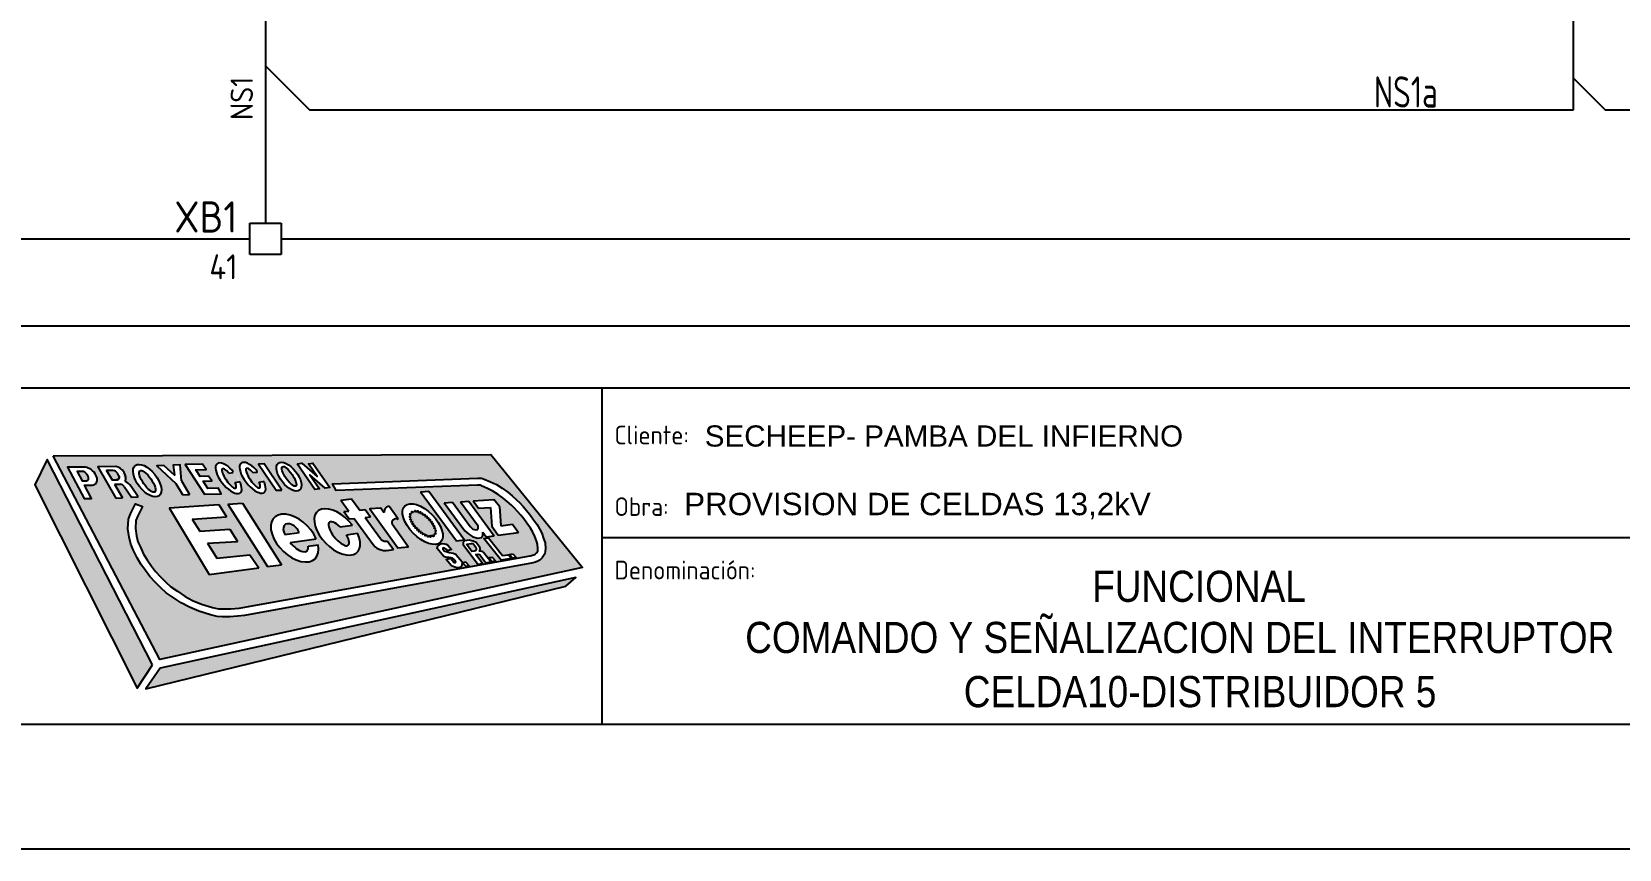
# Model space of a CAD drawing. Header units: millimetres. Extents: x 2272 to 7312, y -3839 to -3184.
# Drawn here: x 4187.7 to 4315.2, y -3492.6 to -3426.9 of the extents above; entities that cross this region are included whole.
import ezdxf
from ezdxf.enums import TextEntityAlignment as Align

# ---------------------------------------------------------------- set-up
doc = ezdxf.new("R2010")
doc.units = ezdxf.units.MM
for name, color, linetype in [('AUXILIAR', 30, 'Continuous'), ('CABLES', 3, 'Continuous'), ('SYMS', 7, 'Continuous'), ('TAGS', 7, 'Continuous'), ('TERMS', 7, 'Continuous'), ('TEXTOS', 3, 'Continuous'), ('WIRENO', 115, 'Continuous')]:
    doc.layers.add(name, color=color, linetype=linetype)
doc.styles.add('ROMANS', font='isocp3.shx')
doc.styles.get("Standard").update_dxf_attribs({"font": 'arial.ttf'})
doc.styles.add('style1', font='arial.ttf', dxfattribs={"height": 1})
doc.styles.add('style2', font='romab___.ttf', dxfattribs={"height": 1})
doc.styles.add('WD_IEC', font='ISOCP2.shx', dxfattribs={"width": 0.9, "height": 4})

# ---------------------------------------------------------------- blocks, each defined once
blk = doc.blocks.new('VT0001')
for p, q in [((-1.25, -1.25), (-1.25, 1.25)), ((-1.25, 1.25), (1.25, 1.25)), ((1.25, 1.25), (1.25, -1.25)), ((1.25, -1.25), (-1.25, -1.25))]:
    blk.add_line(p, q)
at = {"style": 'WD_IEC', "flags": 1}
for tag, p, height in [('ASSYCODE', (2.75, 10.74999999999997), 1), ('CATDESC', (2.75, 9.249999999999972), 1), ('MFG', (2.75, 7.24999999999997), 1.5), ('CAT', (2.75, 4.749999999999971), 1.5), ('X2PIN01', (0, 2.25), 0.25), ('X2TERM01', (0, 1.25), 0.25), ('X2TERMDESC01', (0, 1.75), 0.4), ('X4PIN01', (-1.25, 1), 0.25), ('X4TERM01', (-1.25, 0), 0.25), ('X4TERMDESC01', (-1.25, 0.5), 0.4), ('STRIPSEQ', (0, 0), 0.025), ('X8PIN01', (0, -0.25), 0.25), ('X1PIN01', (1.25, 1), 0.25), ('X1TERM01', (1.25, 0), 0.25), ('X1TERMDESC01', (1.25, 0.5), 0.4), ('LINKTERM', (0, -0.0375000000000001), 0.025), ('X8TERM01', (0, -1.25), 0.25), ('X8TERMDESC01', (0, -0.75), 0.4)]:
    blk.add_attdef(tag, p, '', height=height, dxfattribs=at)
at = {"style": 'WD_IEC'}
for tag, p in [('INST', (-2.25, 6.499999999999971)), ('LOC', (-2.25, 3.499999999999971)), ('DESC1', (-2.25, -6.250000000000028)), ('DESC2', (-2.25, -9.250000000000028)), ('DESC3', (-2.25, -12.25000000000003))]:
    blk.add_attdef(tag, text='', height=2.5, dxfattribs=at).set_placement(p, align=Align.RIGHT)
at = {"style": 'WD_IEC', "flags": 8}
for tag, height, p in [('TAGSTRIP', 2.5, (-2.25, 0.4999999999999716)), ('TERM01', 2, (-2.25, -3.250000000000028))]:
    blk.add_attdef(tag, text='', height=height, dxfattribs=at).set_placement(p, align=Align.RIGHT)
blk = doc.blocks.new('WD_WNV')
at = {"style": 'WD_IEC', "flags": 1}
for tag, p in [('W01USER', (-1, 1.25)), ('W08USER', (-1, 0.375)), ('W04USER', (-1, 0.875)), ('W09USER', (-1, 0.25)), ('W05USER', (-1, 0.75)), ('W06USER', (-1, 0.625)), ('W03USER', (-1, 1)), ('W07USER', (-1, 0.5)), ('W02USER', (-1, 1.125)), ('W10USER', (-1, 0.125))]:
    blk.add_attdef(tag, text='', height=0.08, dxfattribs=at).set_placement(p, align=Align.CENTER)
at = {"linetype": 'Continuous', "style": 'WD_IEC', "width": 0.8}
blk.add_attdef('WIRENO', text='', height=2.5, dxfattribs=at).set_placement((-1.6, 2.220446049250313e-14), align=Align.MIDDLE_RIGHT)
blk = doc.blocks.new('LOGO_CARTEL')
h = blk.add_hatch(color=256)
h.paths.add_polyline_path([(142.4711588467209, 264.2784940282189), (141.493940429186, 262.237274870394), (149.6974538685535, 245.9180733970072), (150.9388299583747, 247.8139314132571)])
h.paths.add_polyline_path([(184.1081691569706, 254.1154360284983), (184.9261877654066, 254.8247654630184), (151.5618281334869, 247.5365095611584), (150.3895026562838, 245.8623298553465)])
h = blk.add_hatch(color=256)
h.paths.add_polyline_path([(185.4531607444398, 255.608005451902), (178.0997501861947, 264.694781197847), (142.9694653170423, 264.5652756452147), (151.519638959127, 248.2262194406826)])
h.paths.add_polyline_path([(153.2361026245471, 252.7851404533835), (152.6037588228484, 253.204254295837), (152.0385016435746, 253.5917741242689), (151.59227935113, 253.9952716455857), (151.1563284281445, 254.4449664988284), (150.7145654961959, 254.8936571433154), (150.3645131360215, 255.3819267039166), (150.0031535024545, 255.8917232162266), (149.6960355938436, 256.4032216909758), (149.4151898325395, 256.986109697461), (149.1979344593185, 257.4914983694526), (149.0589793880756, 258.0403151890382), (148.9670878159323, 258.7290265830607), (149.0147634216708, 259.4981370320741), (149.1675725950371, 259.9344198385701), (149.5739569894727, 260.7308271535035), (150.1352987637447, 260.5069410158792), (149.7203162498471, 259.6974621873162), (149.6084775258383, 259.3781533964196), (149.5695608185938, 258.750342889991), (149.6491277627425, 258.1540024450006), (149.7679211774467, 257.6848160852481), (149.9613202075897, 257.2349230512594), (150.2246112070214, 256.6884694922978), (150.5058261835636, 256.2201118109482), (150.853081899968, 255.7302127279928), (151.1749386222751, 255.2812717744162), (151.5855088787347, 254.8642629679875), (152.0093397265954, 254.4270702912867), (152.4110208676519, 254.0638492072657), (152.9391516107548, 253.7017819174348), (153.5468715304638, 253.2989886426368), (154.1580357110377, 252.9630837021583), (154.8621051137761, 252.6755369223459), (155.7591906887094, 252.3973275015873), (156.2200849955551, 252.2851366435662), (156.7175685424086, 252.2851366435662), (157.2339852316278, 252.2860496018165), (157.9032701730397, 252.3475077194186), (181.2470154852086, 256.5572780543768), (181.5416442631711, 256.6311064582305, 0.1422383346922606), (181.6861528009704, 256.7154093418758), (181.7459667632883, 256.7783278235466), (181.8544180455638, 256.932333607273), (181.8722623331765, 257.1522650986209), (181.8514710108142, 257.4849715098117), (181.7596657530214, 257.7460812522106), (181.6238223931283, 258.1156147375256), (181.458812107299, 258.4379068931057), (181.2781975993101, 258.7688019152167), (180.9887895602184, 259.1797745744797), (180.7512849446622, 259.5089844625729), (180.4986294957415, 259.8150177866173), (180.2453629160696, 260.114121795742), (179.9870351216039, 260.3874534964198), (179.7544201523703, 260.6108451201927), (179.410349877717, 260.906184893249), (179.0857978649019, 261.1779139023673), (178.671284409726, 261.4744107431786), (178.2458162967387, 261.7433927095335), (177.8271528054975, 261.9525782249736), (177.4073530596588, 262.1496822747828, 0.1197770434820504), (177.0370609866499, 262.2249557714856), (165.6740127829027, 261.7847504785321), (165.375656704734, 262.3425898307858), (177.0609268918749, 262.7941733559593, -0.10611775572819), (177.5571896986759, 262.7079758158735), (178.078837191759, 262.497550637972), (178.5409593324762, 262.2666509769685), (179.0064023721693, 261.972396765615), (179.4534493773266, 261.6526290401816), (179.7983485959726, 261.36386446862), (180.1579319711858, 261.0552087077133), (180.4131156468471, 260.8101432424339), (180.6926762230752, 260.5143455412945), (180.9589417610869, 260.199889958515), (181.2264295606065, 259.8758906908195), (181.4773840912476, 259.5280376069708), (181.7884614694096, 259.0862934946089), (181.9892665206062, 258.7184083640302), (182.1744450805191, 258.356724260876), (182.3242876211054, 257.9491089286635), (182.4451116069046, 257.6054649962153), (182.4737813655809, 257.1466864561721), (182.4392175374055, 256.7206860216179), (182.2111733737853, 256.3968528736305), (182.1562512277825, 256.3390801078298, -0.1589567886689406), (181.5015339019849, 255.9852970601775), (158.3313541049505, 251.7657726936715), (157.7638205862064, 251.6977152282087), (157.1467103171568, 251.6523168065382), (156.5289152348718, 251.6523168065382), (156.1393310225616, 251.6872735888706), (155.5992206574989, 251.8187472139132), (154.659432121624, 252.1101999264606), (153.8992588404734, 252.4206599155528)], flags=16)
h.paths.add_polyline_path([(155.4961207389485, 255.0521120566268), (152.2828004417448, 260.403877045065), (156.2620891741137, 260.6595994981259), (156.8793904055585, 259.6838526578591), (154.1233739124035, 259.5067417856137), (154.7379129992292, 258.5353609724133), (157.1419291429694, 258.6898511204828), (157.7614417117218, 257.7106088953362), (155.3574255679816, 257.5561187472666), (156.1105608785906, 256.365663646602), (158.7499442525334, 256.6411428619804), (159.4683073167696, 255.5916406758498)], flags=16)
h.paths.add_polyline_path([(160.1571723636043, 255.6852068767993), (156.9809235514029, 260.7057942084543), (158.1495943107873, 260.7808969148699), (161.2771194095897, 255.8373254823798)], flags=16)
edge = h.paths.add_edge_path(flags=16)
edge.add_ellipse((162.3506972278444, 257.9788374762874), major_axis=(-1.64234880085452, 1.647056297495182), ratio=0.6051354556231145, start_angle=237.0675174698818, end_angle=582.4213014144642, ccw=False)
edge.add_line((164.080096237081, 257.9175592753078), (161.9766256633959, 257.6318520075442))
edge.add_ellipse((162.4984084506138, 257.9265922102933), major_axis=(-0.8345003235995437, 0.9835038464317336), ratio=0.4580583250399493, start_angle=84.98093958195024, end_angle=214.0434453518184)
edge.add_line((163.442087250392, 257.3256394437481), (164.2354321568696, 257.4333967893746))
edge = h.paths.add_edge_path(flags=16)
edge.add_ellipse((150.508228204241, 262.589300237493), major_axis=(-0.9587905702393743, 1.210145717886432), ratio=0.5066817181136452, start_angle=0, end_angle=360)
h.paths.add_polyline_path([(152.8175844067683, 262.368925324407), (151.2757385175506, 263.7853074370638), (151.8373521837894, 263.8054390702601), (152.7092112569105, 263.0129899035414), (152.5990081792836, 263.8327414313756), (153.1587672880623, 263.8528065860071), (153.2615538760409, 262.5659703840746), (153.9121410396655, 261.4615464053574), (153.3559490201617, 261.4550081407174)], flags=16)
edge = h.paths.add_edge_path(flags=16)
edge.add_line((149.7850794824262, 261.276448994472), (149.2541358328751, 261.2472252414565))
edge.add_line((149.2541358328751, 261.2472252414565), (148.6576567055905, 262.1184594910073))
edge.add_arc((148.3267423214355, 261.8919032885069), 0.4010387045312232, 34.39698158896793, 89.99999999998782)
edge.add_line((148.3267423214356, 262.2929419930381), (147.8877401091671, 262.2929419930381))
edge.add_line((147.8877401091671, 262.2929419930381), (148.517138156424, 261.2066600363018))
edge.add_line((148.517138156424, 261.2066600363018), (148.0028401773142, 261.1783524802541))
edge.add_line((148.0028401773142, 261.1783524802541), (146.5483726006068, 263.6886270070358))
edge.add_line((146.5483726006068, 263.6886270070358), (147.9987617662427, 263.708932446336))
edge.add_ellipse((148.129271073653, 262.9849199960554), major_axis=(-0.50165475844672, 0.634294737421639), ratio=0.718369774982587, start_angle=323.352345324648, end_angle=323.368447338934)
edge.add_ellipse((148.129271073653, 262.9849199960554), major_axis=(-0.50165475844672, 0.634294737421639), ratio=0.718369774982587, start_angle=199.3138220054069, end_angle=323.35234532464796, ccw=False)
edge.add_arc((148.3421092116824, 261.5325817865723), 1.056292932122941, 33.67310107107778, 67.08465810738971, ccw=False)
edge.add_line((149.2211715228958, 262.1182474006023), (149.7850794824262, 261.276448994472))
h.paths.add_polyline_path([(155.1189348996026, 261.5017960910863), (153.564137019673, 263.8691374238835), (154.9550015261109, 263.9189944265752), (155.240240287376, 263.484688773104), (154.4048420288559, 263.4547430429263), (154.7494657969921, 262.9300175457383), (155.4424122759453, 262.9548569418882), (155.7014157749358, 262.5604972013626), (155.0084692959825, 262.5356578052126), (155.3870890891978, 261.9591698272804), (156.2224873477179, 261.9891155574582), (156.4376885282134, 261.5172985792854)], flags=16)
edge = h.paths.add_edge_path(flags=0)
edge.add_ellipse((150.5206845307687, 262.5270683321537), major_axis=(-0.5942873136886743, 0.8564669262087292), ratio=0.3309013624885607, start_angle=0, end_angle=360)
edge = h.paths.add_edge_path(flags=0)
edge.add_ellipse((162.1108745068363, 258.4080100646889), major_axis=(-0.5405039750257009, 0.6372900837614935), ratio=0.6364042262415049, start_angle=243.4124951390414, end_angle=432.34544357241145, ccw=False)
edge.add_line((162.7154700676052, 258.430385789653), (161.5604793777147, 258.2735073248772))
edge = h.paths.add_edge_path(flags=16)
edge.add_ellipse((157.0442042902586, 262.7774100207913), major_axis=(-0.9265835712620941, 1.170666719747479), ratio=0.4257354557277727, start_angle=282.57197739549645, end_angle=593.9609154328077, ccw=False)
edge.add_arc((156.9338473742421, 263.0970155188146), 0.5085898736898565, 16.574342269864474, 39.02376819830431, ccw=False)
edge.add_line((157.4213055487348, 263.2420954545055), (157.0697959017438, 263.1948143173987))
edge.add_ellipse((157.0798421407006, 262.7596051603002), major_axis=(-0.5434768891000581, 0.7789607529334913), ratio=0.2742896260413826, start_angle=292.4473559354874, end_angle=595.305706808062)
edge.add_line((157.5648600112023, 262.4387880674498), (157.870218927439, 262.4798615256293))
edge.add_arc((157.885493718034, 262.3663017303608), 0.1145824870089263, 14.416172927972696, 97.6608054309163, ccw=False)
h.paths.add_polyline_path([(146.0323856349925, 261.1550132240507), (145.4387561219177, 261.1550132240507), (144.1015164112826, 263.6759426759497), (145.5013175402448, 263.6759426759498), (145.5468947834878, 263.663958167042), (145.6634269060973, 263.6333160833875), (145.7799590287045, 263.5965455830018), (145.8964911513131, 263.5444540063608), (146.0130232739213, 263.4831698390516), (146.1295555165802, 263.3789866857695), (146.2460876391886, 263.2656109418196), (146.325820182042, 263.1399783644075), (146.3810195516745, 263.0235384465205), (146.4484855679429, 262.9070984597763), (146.494485102662, 262.7906585418889), (146.494485102662, 262.6742186240017), (146.4883518393695, 262.5577786372575), (146.4515521395638, 262.4413387193702), (146.362619761797, 262.3248987326265), (146.2460876391887, 262.2513577318555), (146.1249968201001, 262.2227009838131), (145.4660252912558, 262.2227009838132)], flags=16)
edge = h.paths.add_edge_path(flags=16)
edge.add_ellipse((158.9718909839603, 262.8146403586458), major_axis=(-0.9265835712620941, 1.170666719747479), ratio=0.4257354557277727, start_angle=282.57197739549645, end_angle=593.9609154328077, ccw=False)
edge.add_arc((158.8615340679436, 263.1342458566692), 0.5085898736899858, 16.57434226984668, 39.023768198203186, ccw=False)
edge.add_line((159.3489922424365, 263.2793257923599), (158.9974825954456, 263.2320446552533))
edge.add_ellipse((159.0075288344023, 262.7968354981548), major_axis=(-0.5434768891000581, 0.7789607529334913), ratio=0.2742896260413826, start_angle=292.4473559354874, end_angle=595.305706808062)
edge.add_line((159.492546704904, 262.4760184053042), (159.7979056211407, 262.5170918634837))
edge.add_arc((159.8131804117357, 262.4035320682152), 0.1145824870089263, 14.416172927890102, 97.6608054309342, ccw=False)
h.paths.add_polyline_path([(148.0368125309819, 262.6407027416168), (147.6862455204826, 262.6407027416167), (147.2536790736844, 263.3872718298024), (147.7707501705822, 263.3872718298024, -0.2675365227889828), (148.1177506122298, 263.1872871877234), (148.2350984976375, 262.9847557513216, -0.5778638043498171)], flags=0)
h.paths.add_polyline_path([(160.8621207239867, 261.8096786120851), (159.4506520277753, 263.9170070290008), (159.9095589900225, 263.9284706552363), (161.3210276862339, 261.8211422383207)], flags=16)
h.paths.add_polyline_path([(145.6986932854703, 262.5874182566347), (145.6468068600673, 262.5766171705222), (145.2782886694525, 262.5766171705222), (144.8828825461607, 263.3220264892407), (145.3827619354235, 263.3220264892407), (145.4564169691179, 263.3060271318473), (145.5150734098619, 263.2754480793957), (145.5635285632225, 263.2168381303634), (145.6196346821212, 263.1582281813309), (145.6604391447189, 263.0996182322983), (145.6961429636237, 263.0410082832676), (145.7343971043764, 262.9823983342337), (145.7701009232818, 262.9212401505309), (145.793053407733, 262.8626302014991), (145.8007042358833, 262.804020252467), (145.8032545577292, 262.7454103034343), (145.8007042358833, 262.6868003544024), (145.7573495888271, 262.6281904053702)], flags=0)
edge = h.paths.add_edge_path(flags=16)
edge.add_ellipse((165.7652750323873, 258.4647758817189), major_axis=(-1.600143491517747, 1.637874810240761), ratio=0.5599180829253385, start_angle=258.3206242565271, end_angle=598.3068047692755, ccw=False)
edge.add_line((166.9872881122093, 259.0106123339061), (165.9898829810174, 258.8751381806419))
edge.add_ellipse((165.8938711404129, 258.3234322185671), major_axis=(-0.7589687808205522, 0.9226812811405075), ratio=0.3732741632683865, start_angle=287.7931339301177, end_angle=608.2999815819061)
edge.add_line((166.4945029853885, 258.2454999481933), (167.3862588203552, 258.3666241161793))
edge = h.paths.add_edge_path(flags=16)
edge.add_ellipse((161.8873396114934, 262.9059606246568), major_axis=(-0.8561327158439233, 1.080575229022479), ratio=0.4894646261371381, start_angle=0, end_angle=360)
edge = h.paths.add_edge_path(flags=0)
edge.add_ellipse((161.899795938021, 262.9275293219644), major_axis=(-0.5402331584155322, 0.7785658922320047), ratio=0.3023088387794968, start_angle=0, end_angle=360)
h.paths.add_polyline_path([(163.9652750646313, 261.8721196772401), (162.546058181941, 263.9314388488788), (162.9147010143955, 263.9949476782559), (164.165809801346, 262.9054693256981), (163.4598753760276, 263.9297978224267), (163.8133172905344, 263.9917561243363), (165.1629789983039, 262.0333632501142), (164.7947020480179, 261.9858812021284), (163.5557435103128, 263.0647789931322), (164.3352266446943, 261.9337294811237)], flags=16)
h.paths.add_polyline_path([(166.2842710145884, 260.1110201205026), (166.687775653216, 260.1476733413875), (166.0524662573229, 261.0246228846318), (166.9215053611439, 261.1294239198954), (167.5743923799182, 260.2282110988583), (168.0036802966482, 260.2672063998507), (168.4322120736689, 259.6756824139734), (168.0029241569389, 259.636687112981), (169.2382005714195, 257.9315728891684, 0.2467400219672279), (169.6550028235146, 257.7250531196687), (169.8100637272798, 257.7287421160969), (170.2931312032976, 257.0619397593421), (169.8310625108357, 256.9991785373436, -0.3000227749307927), (168.5570900349589, 257.5673645912789), (167.1163074302368, 259.5561493555102), (166.7128027916091, 259.5194961346253)], flags=16)
edge = h.paths.add_edge_path(flags=16)
edge.add_line((168.389199509343, 260.331459355684), (169.2533804088037, 260.374997025797))
edge.add_line((169.2533804088037, 260.374997025797), (169.4719641903195, 260.0683950569588))
edge.add_arc((169.4963919218343, 260.0858101634195), 0.02999999999998179, 215.4859673686726, 361.1087590474533)
edge.add_arc((169.9675786411621, 260.0949294696907), 0.4412749581908618, 104.83950112941301, 181.1087590474032, ccw=False)
edge.add_arc((169.8801739440364, 260.4248219006564), 0.1000000000000818, 35.48596736863789, 104.83950112940741, ccw=False)
edge.add_line((169.9615997157527, 260.4828722555254), (170.63517493473, 259.538065248954))
edge.add_arc((170.6107472032151, 259.5206501424933), 0.03000000000006231, -113.20471046523551, 35.48596736857809, ccw=False)
edge.add_ellipse((170.5014528612335, 259.1633119633947), major_axis=(-0.2423453647004123, 0.2913411155990957), ratio=0.8735425956558137, start_angle=300.2982092045493, end_angle=425.9014812149337)
edge.add_line((170.1701836289256, 259.08902022378), (171.4616404148821, 257.2775262945518))
edge.add_line((171.4616404148821, 257.2775262945518), (170.6310571408486, 257.1868620808645))
edge.add_line((170.6310571408486, 257.1868620808645), (168.389199509343, 260.331459355684))
edge = h.paths.add_edge_path(flags=16)
edge.add_ellipse((172.6209305434125, 259.1040927531211), major_axis=(-1.434265796732262, 1.459487488505829), ratio=0.5161330663776665, start_angle=0, end_angle=360)
h.paths.add_polyline_path([(171.683835557383, 259.2745062451281), (171.7600229468723, 259.3971486387049), (171.6047711369928, 259.4673345635576), (171.6938990555585, 259.5782763954601), (171.5585605571486, 259.6817784696732), (171.6705180972101, 259.7696959589088), (171.5894982337426, 259.9205605293637), (171.7266636854775, 259.9542175622087), (171.7605783939317, 260.1212981481499), (171.8912865217089, 260.057758931497), (172.0067471987567, 260.1834123087364), (172.0850145884413, 260.0627518616205), (172.2287409020206, 260.1542501419495), (172.2761756564648, 260.013476192727), (172.4359090739834, 260.0727587689707), (172.4500727813598, 259.935950951293), (172.6140577024692, 259.9821909141718), (172.617324168846, 259.8378475554163), (172.7847232792729, 259.8695765066528), (172.7753601017255, 259.7255001174502), (172.9448479140738, 259.7429090227465), (172.9234624187572, 259.6012749267215), (173.0936711892283, 259.6089013920243), (173.064169036055, 259.4687259540326), (173.2344032043299, 259.4608017909796), (173.1916116192394, 259.3218433874385), (173.3594370281364, 259.3052442131923), (173.3100955283725, 259.1704082818698), (173.477365502008, 259.1380054357252), (173.4154033856972, 259.0075967402648), (173.5783422976624, 258.9577914878024), (173.5030164446932, 258.8346180698345), (173.6573928421161, 258.7625270410099), (173.5661266955277, 258.651743788243), (173.7023328640789, 258.5495961434361), (173.5906972447629, 258.4602195032278), (173.6746318630572, 258.3082324038705), (173.5348244109569, 258.2721831132165), (173.4985978147281, 258.1056994135822), (173.3694427110237, 258.1707338292061), (173.2525693178649, 258.0473364211766), (173.1758362138442, 258.1696381209472), (173.0319521735603, 258.0783880717975), (172.9874999861671, 258.2157550185329), (172.829821770202, 258.1512045055346), (172.8101961036181, 258.2942447384434), (172.6451284973563, 258.2520324904426), (172.6453961039194, 258.3964125562625), (172.4780067120226, 258.3646323737792), (172.4873539531447, 258.5091469756491), (172.3240870211571, 258.4899539639741), (172.3435472575933, 258.6330167970836), (172.1734386118741, 258.6234127786635), (172.2015303581155, 258.7650338534108), (172.0311557849242, 258.7663351328417), (172.0682525877504, 258.9058682910498), (171.8989991221754, 258.9254246943266), (171.9508388888557, 259.0601774813477), (171.7837480405186, 259.0934916963358), (171.8464200568175, 259.223560498869)], flags=0)
h.paths.add_polyline_path([(173.7958397692439, 257.1463912688727), (173.8304640978674, 257.390058697153), (174.0785565701579, 257.5207859104881), (174.2187937613269, 257.5387446725682), (174.37897410095, 257.5103021481856), (174.5163766620253, 257.4861346410556), (174.6383985265921, 257.4146816641343), (174.9414558946859, 257.0596236420317), (174.6247929102196, 256.9597830324572), (174.5154095678412, 257.0879351161374), (174.4216121135971, 257.1457637999772), (174.3361747732551, 257.1871777879149), (174.2840205303412, 257.1745299321128), (174.2500348926458, 257.1542002251716), (174.2511575238931, 257.0807046329599), (174.3789517365362, 256.9309826160936), (174.5853158820852, 256.8606323937628), (174.7502930707705, 256.8219749691178), (175.0751994696787, 256.7627873435982), (175.2064628145645, 256.7118110629318), (175.3001204238243, 256.6394170022284), (175.7859955408269, 256.0701721126653), (175.770847516926, 255.7965177324393), (175.6788382982584, 255.6386674267816), (175.4554495420784, 255.5994387674916), (175.1982293746402, 255.6354262590744), (174.9243039333737, 255.7441210868719), (174.5182751041174, 256.2486671224456), (174.8568341004725, 256.3711019307822), (175.1535205428048, 256.0235080014155), (175.1833746497563, 256.0102394514735), (175.2679490921922, 256.0217855385973), (175.2795180028884, 256.0560885296403), (175.2652979472573, 256.1315190496147), (175.2349778686287, 256.1821392110525), (175.1272671526957, 256.274754919648), (175.0060922290022, 256.3664286441305), (174.9177631965104, 256.385854518842), (174.7538146483476, 256.4124832340872), (174.5758829905614, 256.4159022943103), (174.4444258204068, 256.440399133175), (174.3102845101203, 256.5071237198015)], flags=16)
h.paths.add_polyline_path([(172.4421929879158, 261.6993872884382), (173.1033636288165, 261.7418763334798), (175.9666479985061, 257.8395078861935), (175.3416875249357, 257.7476680271158)], flags=16)
h.paths.add_polyline_path([(175.8185602050216, 255.9963887481318), (176.0970598533513, 256.0382749285257), (176.3478582665036, 255.7561521061419), (176.074756782685, 255.7081935372172)], flags=16)
h.paths.add_polyline_path([(174.3485186268598, 260.8064774840616), (175.0202330270788, 260.8496441064741), (176.4425847394002, 258.9111218619273), (176.6562465443509, 258.7002338774154), (176.885998912211, 258.6376187554996), (177.039169630779, 258.6724050989984), (177.0809416643318, 258.7906792596578), (177.0850268032758, 258.9524073457342), (175.6626750909543, 260.8909295902811), (176.3343894911734, 260.9340962126936), (178.3705141121814, 258.1590632610676), (177.7308736637015, 258.072183070219), (177.4515844789431, 258.4528261225844), (177.449939915133, 258.1923494093693), (177.3735891381681, 258.023654325923), (177.0408173282612, 257.9784550605819), (176.6492841265375, 258.0740737668004), (176.3290203271025, 258.2897508747835), (176.0004829060769, 258.5550164180551)], flags=16)
h.paths.add_polyline_path([(175.8596812331608, 257.4623247813253), (175.8714990103827, 257.6547803721561), (175.967370921293, 257.7617232629248), (176.3591218292882, 257.8128576366349), (176.6739834488775, 257.7357619649799), (176.9037179487684, 257.6268032359388), (177.2051102946685, 257.22597550955, -0.2774608196294284), (177.2263887720949, 257.0209748781529), (177.1775796743084, 256.9167245421723), (177.3814321152049, 256.8907311830286, -0.2025117578434721), (177.515986991677, 256.8125343543765), (178.0814038863946, 256.0605750844931), (177.7035381514174, 255.9942191656532), (177.249609033323, 256.5979086050922, 0.269620168307612), (177.0643523294291, 256.676091733451), (176.8861163765115, 256.653266853361), (177.4192138766801, 255.9442897945771), (177.0498955669017, 255.8794348645815)], flags=16)
h.paths.add_polyline_path([(176.1283580353407, 257.4946311402892), (176.5348464118783, 257.5466860052057, -0.2696201683075377), (176.7201031157721, 257.468502876847), (176.8891617211602, 257.2436684464244, -0.5752742827534234), (176.7547140580848, 256.9250916456432), (176.5740092818875, 256.9019506082662)], flags=0)
h.paths.add_polyline_path([(177.5204432603006, 257.9472478852434), (177.8995604899291, 257.9957976035502), (179.0422888058242, 256.5652176823347), (179.4851163086475, 256.6318186736748), (179.7406637918553, 256.3443536283047), (178.916431272439, 256.1996125176379)], flags=16)
h.paths.add_polyline_path([(177.9413372224429, 256.3767628698666), (178.219836870773, 256.4186490502607), (178.4706352839254, 256.136526227877), (178.1975338001067, 256.088567658952)], flags=16)
h.paths.add_polyline_path([(176.6737528820234, 260.9559048434876), (178.3427161908924, 261.0631580286965), (178.8002973755475, 260.5096828633239), (178.8998461173178, 258.9606081469402), (179.8326592561562, 259.0873089891415), (180.3195044374267, 258.423788001071), (178.6936731086986, 258.2029568505968), (178.1625139210506, 258.9431567149978), (178.0671847041749, 260.4265715424339), (177.1073964312917, 260.3648923258533)], flags=16)
h.paths.add_polyline_path([(179.5926754927319, 256.6591503180276), (179.8711751410621, 256.7010364984216), (180.1219735542145, 256.4189136760379), (179.8488720703959, 256.3709551071128)], flags=16)
at = {"color": 7}
for p, q in [((153.2559792959808, 262.5754336815909), (153.9121410396656, 261.4615464053572)), ((157.0697959017439, 263.1948143173987), (157.4213055487349, 263.2420954545055)), ((159.4925467049039, 262.4760184053042), (159.7979056211408, 262.5170918634837)), ((147.8877401091671, 262.2929419930381), (148.5171381564239, 261.2066600363019)), ((147.8877401091671, 262.2929419930381), (148.3267423214355, 262.2929419930381)), ((148.6576567055905, 262.1184594910073), (149.254135832875, 261.2472252414565)), ((149.254135832875, 261.2472252414565), (149.7850794824262, 261.276448994472)), ((153.3502977632587, 261.4549417078814), (153.9121410396657, 261.4615464053574)), ((172.4421929879158, 261.6993872884382), (173.1033636288165, 261.7418763334798)), ((172.4421929879158, 261.6993872884382), (175.3416875249357, 257.7476680271158)), ((173.1033636288165, 261.7418763334798), (175.9666479985061, 257.8395078861935)), ((147.9890840528024, 261.1775953272389), (148.5171381564239, 261.2066600363019)), ((152.2828004417448, 260.403877045065), (156.2620891741136, 260.6595994981259)), ((152.2828004417448, 260.403877045065), (155.4961207389485, 255.0521120566267)), ((156.2620891741136, 260.6595994981259), (156.8793904055584, 259.6838526578591)), ((156.9809235514029, 260.7057942084543), (158.1495943107873, 260.7808969148699)), ((156.9809235514028, 260.7057942084543), (160.1571723636043, 255.6852068767994)), ((158.1495943107873, 260.78089691487), (161.2771194095897, 255.8373254823798)), ((166.0524662573228, 261.0246228846318), (166.9215053611437, 261.1294239198954)), ((166.0524662573228, 261.0246228846318), (166.687775653216, 260.1476733413876)), ((166.2842710145883, 260.1110201205026), (166.687775653216, 260.1476733413876)), ((166.2842710145883, 260.1110201205026), (166.7128027916091, 259.5194961346254)), ((166.9215053611438, 261.1294239198955), (167.5743923799181, 260.2282110988583)), ((167.5743923799182, 260.2282110988583), (168.0036802966482, 260.2672063998507)), ((168.0036802966482, 260.2672063998507), (168.432212073669, 259.6756824139734)), ((174.3485186268597, 260.8064774840616), (175.0202330270788, 260.8496441064741)), ((174.3485186268597, 260.8064774840616), (176.0004829060768, 258.5550164180553)), ((175.0202330270788, 260.8496441064741), (176.4425847394003, 258.9111218619271)), ((175.6626750909543, 260.8909295902811), (176.3343894911734, 260.9340962126936)), ((175.6626750909543, 260.8909295902811), (177.0850268032758, 258.9524073457342)), ((176.3343894911734, 260.9340962126936), (178.3705141121814, 258.1590632610676)), ((176.6737528820235, 260.9559048434876), (178.3427161908923, 261.0631580286965)), ((176.6737528820235, 260.9559048434876), (177.1073964312916, 260.3648923258533)), ((177.1073964312916, 260.3648923258533), (178.0671847041749, 260.4265715424339)), ((178.0671847041749, 260.426571542434), (178.1625139210506, 258.9431567149977)), ((178.8002973755475, 260.5096828633238), (178.3427161908923, 261.0631580286965)), ((178.8002973755475, 260.5096828633238), (178.8998461173178, 258.9606081469402)), ((154.1233739124035, 259.5067417856138), (156.8793904055584, 259.6838526578591)), ((154.1233739124035, 259.5067417856138), (154.7379129992292, 258.5353609724132)), ((154.7379129992292, 258.5353609724132), (157.1419291429694, 258.6898511204828)), ((157.1419291429694, 258.6898511204828), (157.7614417117218, 257.7106088953362)), ((165.9898829810173, 258.8751381806418), (166.9872881122093, 259.0106123339061)), ((166.712802791609, 259.5194961346253), (167.1163074302368, 259.5561493555103)), ((167.1163074302368, 259.5561493555103), (168.6441977785196, 257.4471253874793)), ((168.0029241569389, 259.636687112981), (168.432212073669, 259.6756824139734)), ((168.0029241569389, 259.636687112981), (169.2382005714195, 257.9315728891684)), ((176.4425847394003, 258.9111218619271), (176.6562465443509, 258.7002338774154)), ((176.6562465443509, 258.7002338774154), (176.8859989122111, 258.6376187554997)), ((177.039169630779, 258.6724050989984), (177.0809416643318, 258.7906792596578)), ((177.0809416643318, 258.7906792596578), (177.0850268032758, 258.9524073457342)), ((178.1625139210506, 258.9431567149977), (178.6936731086986, 258.2029568505968)), ((178.8998461173178, 258.9606081469402), (179.8326592561562, 259.0873089891415)), ((179.8326592561562, 259.0873089891415), (180.3195044374267, 258.423788001071)), ((155.3574255679816, 257.5561187472666), (157.7614417117218, 257.7106088953362)), ((155.3574255679816, 257.5561187472666), (156.1105608785906, 256.365663646602)), ((161.5604793777147, 258.2735073248772), (162.7154700676052, 258.4303857896531)), ((161.9766256633959, 257.6318520075442), (164.0800962370809, 257.9175592753078)), ((163.442087250392, 257.325639443748), (164.2354321568696, 257.4333967893746)), ((166.4945029853884, 258.2454999481933), (167.3862588203552, 258.3666241161793)), ((169.6550028235144, 257.7250531196687), (169.8100637272799, 257.7287421160968)), ((169.8100637272798, 257.7287421160969), (170.2931312032977, 257.0619397593421)), ((175.3416875249357, 257.7476680271158), (175.9666479985061, 257.8395078861935)), ((176.0004829060768, 258.5550164180553), (176.3290203271026, 258.2897508747839)), ((176.3290203271026, 258.2897508747839), (176.6492841265375, 258.0740737668004)), ((176.6492841265375, 258.0740737668004), (177.0408173282612, 257.9784550605819)), ((176.8859989122111, 258.6376187554997), (177.039169630779, 258.6724050989984)), ((177.0408173282612, 257.9784550605819), (177.3735891381682, 258.023654325923)), ((177.3735891381681, 258.023654325923), (177.449939915133, 258.1923494093694)), ((177.449939915133, 258.1923494093694), (177.4515844789431, 258.4528261225846)), ((177.4515844789431, 258.4528261225846), (177.7308736637015, 258.072183070219)), ((177.7308736637015, 258.072183070219), (178.3705141121814, 258.1590632610676)), ((178.6936731086986, 258.2029568505968), (180.3195044374267, 258.423788001071)), ((156.1105608785906, 256.365663646602), (158.7499442525334, 256.6411428619804)), ((158.7499442525334, 256.6411428619804), (159.4683073167696, 255.5916406758498)), ((169.7596715543868, 256.9894817460668), (170.2931312032976, 257.0619397593421)), ((155.4961207389485, 255.0521120566267), (159.4683073167696, 255.5916406758498)), ((160.1571723636043, 255.6852068767994), (161.2771194095897, 255.8373254823798))]:
    blk.add_line(p, q, dxfattribs=at)
for points in [[(150.9388299583747, 247.8139314132572), (142.471158846721, 264.2784940282188), (141.493940429186, 262.237274870394), (149.6974538685536, 245.9180733970072)], [(142.9694653170423, 264.5652756452147), (178.0997501861948, 264.6947811978471), (185.4531607444398, 255.6080054519019), (151.5196389591269, 248.2262194406826)], [(155.4424122759454, 262.9548569418882), (154.7494657969922, 262.9300175457382), (154.4048420288559, 263.4547430429263), (155.2402402873761, 263.484688773104), (154.9550015261109, 263.9189944265752), (153.564137019673, 263.8691374238835), (155.1189348996026, 261.5017960910864), (156.4376885282134, 261.5172985792854), (156.2224873477179, 261.9891155574582), (155.3870890891978, 261.9591698272804), (155.0084692959825, 262.5356578052126), (155.7014157749358, 262.5604972013626)], [(161.3210276862339, 261.8211422383207), (159.9095589900225, 263.9284706552363), (159.4506520277753, 263.9170070290008), (160.8621207239867, 261.8096786120851)], [(146.362619761797, 262.3248987326265), (146.4515521395638, 262.4413387193703), (146.4883518393695, 262.5577786372577), (146.494485102662, 262.6742186240015), (146.494485102662, 262.7906585418889), (146.4484855679428, 262.9070984597764), (146.3810195516746, 263.0235384465203), (146.3258201820419, 263.1399783644076), (146.2460876391887, 263.2656109418197), (146.1295555165802, 263.3789866857698), (146.0130232739213, 263.4831698390518), (145.8964911513129, 263.5444540063609), (145.7799590287045, 263.5965455830019), (145.6634269060961, 263.6333160833874), (145.5468947834878, 263.663958167042), (145.5013175402448, 263.6759426759498), (144.1015164112826, 263.6759426759497), (145.4387561219177, 261.1550132240507), (146.0323856349924, 261.1550132240507), (145.4660252912558, 262.2227009838131), (146.1249968200999, 262.2227009838131), (146.2460876391887, 262.2513577318555)], [(145.6986932854703, 262.5874182566347), (145.7573495888271, 262.6281904053702), (145.8007042358833, 262.6868003544024), (145.8032545577292, 262.7454103034347), (145.8007042358833, 262.8040202524669), (145.793053407733, 262.8626302014991), (145.7701009232819, 262.9212401505313), (145.7343971043761, 262.9823983342345), (145.6961429636244, 263.0410082832667), (145.6604391447186, 263.0996182322989), (145.619634682121, 263.1582281813312), (145.5635285632226, 263.2168381303634), (145.515073409862, 263.2754480793956), (145.4564169691178, 263.3060271318472), (145.3977606657609, 263.318768462802), (145.358633028616, 263.3220264892407), (144.8828825461607, 263.3220264892407), (145.2782886694525, 262.5766171705222), (145.6468068600671, 262.5766171705222)], [(179.7406637918553, 256.3443536283047), (178.9164312724389, 256.1996125176379), (177.5204432603008, 257.9472478852434), (177.8995604899292, 257.9957976035502), (179.0422888058242, 256.5652176823347), (179.4851163086475, 256.6318186736748)], [(178.1975338001067, 256.088567658952), (178.4706352839254, 256.136526227877), (178.219836870773, 256.4186490502607), (177.9413372224431, 256.3767628698668)], [(179.8711751410622, 256.7010364984216), (180.1219735542145, 256.4189136760379), (179.8488720703959, 256.3709551071128), (179.5926754927322, 256.6591503180276)], [(175.8185602050214, 255.9963887481317), (176.074756782685, 255.7081935372172), (176.3478582665037, 255.7561521061418), (176.0970598533513, 256.0382749285257)], [(184.1081691569706, 254.1154360284982), (184.9261877654066, 254.8247654630184), (151.5618281334868, 247.5365095611583), (150.3895026562838, 245.8623298553465)]]:
    blk.add_lwpolyline(points, close=True, dxfattribs=at)
for points in [[(153.2615538760409, 262.5659703840747), (153.1587672880624, 263.8528065860071), (152.5990081792836, 263.8327414313756), (152.7092112569105, 263.0129899035414), (151.8373521837895, 263.8054390702601), (151.2757385175506, 263.7853074370638), (152.8175844067683, 262.368925324407), (153.3494051397705, 261.4661169034197)], [(162.5455034667204, 263.9313432839818), (162.9147010143955, 263.9949476782559), (164.1658098013461, 262.9054693256982), (163.4598753760276, 263.9297978224267), (163.8133172905344, 263.9917561243363), (165.1629789983039, 262.0333632501142), (164.7947020480179, 261.9858812021284), (163.5557435103127, 263.0647789931322), (164.3352266446943, 261.9337294811237), (163.9652750646313, 261.8721196772401), (162.5460581819411, 263.9314388488787)], [(147.9987616721896, 263.7089324450193), (146.5483726006068, 263.6886270070358), (148.0028401773141, 261.1783524802543)], [(157.5648600112023, 262.4387880674498), (157.8702189274391, 262.4798615256293)], [(171.726685244006, 259.9543237701562), (171.7605783939318, 260.1212981481499), (171.8904291946805, 260.0581756912558)], [(171.8914665754238, 260.0579548800912), (172.0067471987567, 260.1834123087364), (172.0853184964926, 260.0622833436144)], [(172.0850145884413, 260.0627518616205), (172.2287409020206, 260.1542501419495), (172.2761756564648, 260.013476192727)], [(172.2761756564648, 260.013476192727), (172.4359090739834, 260.0727587689707), (172.4500727813598, 259.935950951293)], [(172.4500727813598, 259.935950951293), (172.6140577024692, 259.9821909141718), (172.617324168846, 259.8378475554163)], [(171.6938990555586, 259.57827639546), (171.5585605571486, 259.6817784696731), (171.6721136587586, 259.7709489139593)], [(171.6701093350861, 259.7704571021595), (171.5894982337426, 259.9205605293637), (171.7297189614018, 259.9549672518779)], [(171.7600229468722, 259.3971486387049), (171.6047711369928, 259.4673345635577), (171.6951962617851, 259.579891090804)], [(171.8464200568175, 259.223560498869), (171.683835557383, 259.2745062451281), (171.7600229468722, 259.3971486387049)], [(171.9508388888557, 259.0601774813478), (171.7837480405186, 259.0934916963357), (171.8464200568175, 259.223560498869)], [(172.0682525877504, 258.9058682910497), (171.8989991221754, 258.9254246943266), (171.9508388888557, 259.0601774813478)], [(172.2015303581155, 258.7650338534108), (172.0311557849242, 258.7663351328417), (172.0682525877504, 258.9058682910497)], [(172.3435472575933, 258.6330167970836), (172.1734386118741, 258.6234127786636), (172.2015303581155, 258.7650338534108)], [(172.617324168846, 259.8378475554163), (172.7847232792728, 259.8695765066528), (172.7753601017255, 259.7255001174502)], [(172.7753601017255, 259.7255001174502), (172.9448479140738, 259.7429090227465), (172.9232920977032, 259.6001469066231)], [(172.9234624187573, 259.6012749267215), (173.0936711892282, 259.6089013920243), (173.0639355016189, 259.4676163471617)], [(173.0642079492204, 259.468724142679), (173.23440320433, 259.4608017909796), (173.1919111101184, 259.3228159331935)], [(173.1898848041552, 259.3220141822227), (173.3594370281364, 259.3052442131924), (173.3098206142437, 259.1696570217181)], [(173.3100955283725, 259.1704082818698), (173.477365502008, 259.1380054357252), (173.4154034699503, 259.0075969175881)], [(173.4154046870038, 259.0075963424966), (173.5783422976624, 258.9577914878024), (173.5030164446931, 258.8346180698345)], [(173.5030164446931, 258.8346180698345), (173.657392842116, 258.7625270410098), (173.5655895233922, 258.6510917427838)], [(172.493301353624, 258.5098461284135), (172.3240870211572, 258.4899539639742), (172.3435472575933, 258.6330167970836)], [(172.6453961039195, 258.3964125562625), (172.4780067120226, 258.3646323737792), (172.4873257943503, 258.5087116218477)], [(172.8101961036181, 258.2942447384434), (172.6451284973563, 258.2520324904426), (172.6453961039195, 258.3964125562625)], [(172.9874999861671, 258.2157550185328), (172.829821770202, 258.1512045055347), (172.8101961036181, 258.2942447384434)], [(173.1758362138443, 258.1696381209472), (173.0319521735603, 258.0783880717975), (172.9874999861671, 258.2157550185328)], [(173.3697313955209, 258.1710386284229), (173.2525693178649, 258.0473364211766), (173.1758362138443, 258.1696381209472)], [(173.5348244109569, 258.2721831132165), (173.4985978147281, 258.1056994135822), (173.3696431137645, 258.1706329189458)], [(173.5922654385513, 258.4573798498171), (173.6746318630572, 258.3082324038705), (173.5348244109569, 258.2721831132165)], [(173.5660258764636, 258.6518193973733), (173.7023328640789, 258.5495961434361), (173.589624348939, 258.4593605316502)]]:
    blk.add_lwpolyline(points, dxfattribs=at)
for points in [[(148.1177506122299, 263.1872871877232, 0.2675365227889916), (147.7707501705824, 263.3872718298024), (147.2536790736844, 263.3872718298024), (147.6862455204825, 262.6407027416168), (148.0368125309818, 262.6407027416168, 0.5778638043497056), (148.2350984976375, 262.9847557513215, -0.5778638043496934), (148.0368125309818, 262.6407027416168, 0.577863804349676), (148.2350984976376, 262.9847557513215)], [(181.2470154852091, 256.5572780543768), (181.5416442631711, 256.6311064582305, 0.1422383346921919), (181.6861528009704, 256.7154093418758), (181.7459667632882, 256.7783278235465), (181.8544180455638, 256.932333607273), (181.8722623331765, 257.1522650986207), (181.8514710108142, 257.4849715098115), (181.7596657530205, 257.7460812522119), (181.6238223931282, 258.1156147375257), (181.4588121072987, 258.4379068931063), (181.2781975993103, 258.7688019152168), (180.9887895602186, 259.1797745744776), (180.751284944662, 259.5089844625734), (180.4986294957428, 259.8150177866184), (180.2453629160692, 260.1141217957416), (179.9870351216038, 260.3874534964204), (179.7544201523699, 260.6108451201931), (179.4103498777135, 260.9061848932513), (179.0857978649015, 261.1779139023675), (178.6712844097254, 261.4744107431786), (178.2458162967388, 261.7433927095335), (177.8271528054978, 261.9525782249736), (177.4073530596587, 262.1496822747828, 0.1202087801916064), (177.0357000599459, 262.2249030490885), (165.6740127829027, 261.7847504785321), (165.375656704734, 262.3425898307858), (177.0609268918265, 262.7941733559575, -0.1061177557383321), (177.5571896986756, 262.7079758158736), (178.0788371917593, 262.497550637972), (178.5409593324758, 262.2666509769685), (179.0064023721693, 261.9723967656151), (179.4534493773265, 261.6526290401816), (179.798348595977, 261.3638644686209), (180.1579319711853, 261.0552087077139), (180.4131156468478, 260.8101432424334), (180.6926762230749, 260.5143455412954), (180.9589417610863, 260.199889958513), (181.2264295606065, 259.8758906908195), (181.477384091251, 259.5280376069667), (181.7884614694098, 259.0862934946088), (181.9892665206061, 258.7184083640312), (182.1744450805191, 258.3567242608758), (182.3242876211056, 257.9491089286644), (182.4451116069045, 257.6054649962153), (182.4737813655809, 257.1466864561721), (182.4392175374054, 256.7206860216178), (182.2111733737853, 256.3968528736305), (182.1562512277823, 256.3390801078297, -0.1589567886689202), (181.5015339019848, 255.9852970601775), (158.3313541049507, 251.7657726936716), (157.7638205862061, 251.6977152282086), (157.1467103171576, 251.6523168065382), (156.528915234872, 251.6523168065382), (156.1393310225614, 251.6872735888707), (155.5992206574993, 251.8187472139132), (154.6594321216244, 252.1101999264603), (153.8992588404734, 252.4206599155527), (153.2361026245468, 252.7851404533835), (152.6037588228488, 253.2042542958373), (152.0385016435744, 253.5917741242691), (151.5922793511293, 253.9952716455863), (151.1563284281489, 254.4449664988268), (150.7145654961959, 254.8936571433156), (150.3645131360196, 255.3819267039223), (150.0031535024545, 255.8917232162271), (149.6960355938439, 256.4032216909753), (149.4151898325394, 256.9861096974611), (149.1979344593185, 257.4914983694526), (149.0589793880756, 258.0403151890382), (148.9670878159323, 258.7290265830608), (149.0147634216708, 259.4981370320742), (149.1675725950371, 259.9344198385701), (149.5739569894727, 260.7308271535035), (150.1352987637446, 260.5069410158792), (149.7203162498472, 259.6974621873163), (149.6084775258383, 259.3781533964196), (149.5695608185938, 258.7503428899911), (149.6491277627425, 258.1540024450004), (149.7679211774467, 257.6848160852479), (149.96132020759, 257.2349230512596), (150.2246112070214, 256.6884694922978), (150.5058261835638, 256.2201118109482), (150.8530818999638, 255.7302127279983), (151.174938622275, 255.2812717744163), (151.5855088787331, 254.8642629679877), (152.0093397265954, 254.4270702912863), (152.4110208676518, 254.0638492072657), (152.939151610755, 253.7017819174355), (153.5468715304634, 253.2989886426365), (154.1580357110377, 252.9630837021584), (154.8621051137756, 252.675536922346), (155.7591906887098, 252.3973275015873), (156.2200849955551, 252.2851366435662), (156.7177453294009, 252.2851366435662, 0.0004419673965141078), (156.7173917556908, 252.2851363310301), (157.2339852316275, 252.2860496018165), (157.9032701730395, 252.3475077194187)], [(175.1272671526955, 256.2747549196483), (175.0060922290021, 256.3664286441305), (174.9177631965109, 256.3858545188419), (174.7538146483474, 256.4124832340873), (174.5758829905611, 256.4159022943103), (174.4444258204069, 256.4403991331751), (174.3102845101202, 256.5071237198015), (173.7958397692439, 257.1463912688727), (173.8304640978674, 257.390058697153), (174.0785565701579, 257.5207859104881), (174.2187937613268, 257.5387446725682), (174.3790141373841, 257.5102950390885, 0.0004066270538725597), (174.3789340529848, 257.5103091921533), (174.5163766620253, 257.4861346410555), (174.6383985265921, 257.4146816641343), (174.9414558946859, 257.0596236420316), (174.6247929102196, 256.9597830324572), (174.5154095678411, 257.0879351161374), (174.4216121135969, 257.1457637999772), (174.336174773255, 257.1871777879149), (174.2840205303413, 257.1745299321129), (174.2500348926458, 257.1542002251716), (174.2511575238931, 257.0807046329599), (174.3789517365362, 256.9309826160935), (174.5853158820852, 256.8606323937629), (174.7502930707704, 256.8219749691177), (175.0751994696787, 256.7627873435982), (175.2064628145644, 256.7118110629317), (175.3001204238242, 256.6394170022285), (175.7859955408269, 256.0701721126653), (175.770847516926, 255.7965177324393), (175.6788382982584, 255.6386674267816), (175.4554495420784, 255.5994387674916), (175.1982293746402, 255.6354262590744), (174.9243039333738, 255.7441210868718), (174.5182751041174, 256.2486671224456), (174.8568341004724, 256.3711019307822), (175.1535205428049, 256.0235080014155), (175.1833746497562, 256.0102394514735), (175.2679490921923, 256.0217855385973), (175.2795180028884, 256.0560885296403), (175.2652979472573, 256.1315190496146), (175.2349778686288, 256.1821392110524)], [(177.381432115205, 256.8907311830286), (177.1775796743084, 256.9167245421723), (177.2263887720949, 257.0209748781529, 0.2774608196294192), (177.2051102946685, 257.2259755095499), (176.9037179487684, 257.6268032359388), (176.6739834488774, 257.73576196498), (176.3591218292882, 257.8128576366349), (175.967370921293, 257.7617232629248), (175.8714990103827, 257.6547803721562), (175.8596812331607, 257.4623247813253), (177.0498955669017, 255.8794348645814), (177.4192138766802, 255.9442897945771), (176.8861163765115, 256.6532668533611), (177.0643523294291, 256.676091733451, -0.2696201683076526), (177.249609033323, 256.5979086050922), (177.7035381514174, 255.9942191656532), (178.0814038863946, 256.0605750844931), (177.5159869916771, 256.8125343543765, 0.2025117578435124)], [(176.1283580353408, 257.4946311402892), (176.5348464118783, 257.5466860052057, -0.2696201683075034), (176.7201031157721, 257.468502876847), (176.8891617211602, 257.2436684464244, -0.5752742827534602), (176.7547140580848, 256.9250916456432), (176.5740092818875, 256.9019506082662)]]:
    blk.add_lwpolyline(points, format="xyb", close=True, dxfattribs=at)
for points in [[(158.9974825954455, 263.2320446552532), (159.3489922424366, 263.2793257923599, 0.0982685965481566), (159.2566498262835, 263.4544757695934)], [(149.7866463098388, 261.274110043946), (149.2182077270279, 262.1226717372259, 0.1457758158263404), (148.7524989333681, 262.5058931626425)], [(170.5989266790145, 259.4930770540259, 0.758289752097762), (170.6351749347299, 259.5380652489542), (169.9615997157528, 260.4828722555253, 0.3122003759683887), (169.8545627191196, 260.5214866054781, 0.3456422981210043), (169.5263863048036, 260.0863906720662, -0.7374170991647624), (169.4719641903194, 260.0683950569589), (169.2533804088036, 260.374997025797), (168.389199509343, 260.331459355684), (170.6310571408486, 257.1868620808646), (171.4616404148821, 257.2775262945518), (170.1701836289256, 259.0890202237799)]]:
    blk.add_lwpolyline(points, format="xyb", dxfattribs=at)
for centre, radius, start, end in [((156.9338473742422, 263.0970155188145), 0.5085898736897495, 16.57434226987077, 39.02376819830292), ((159.8131804117357, 262.4035320682152), 0.1145824870089228, 21.15081067285703, 97.6608054308644), ((148.3267423214355, 261.8919032885068), 0.4010387045312297, 34.39698158897836, 90), ((157.885493718034, 262.3663017303607), 0.1145824870089228, 21.15081067285703, 97.6608054308644), ((169.6249115192105, 258.249279514769), 1.266984879589301, 212.0264305643611, 281.3337393897278), ((169.6431108739433, 258.2249116811993), 0.5, 215.9215922525623, 271.3628455494963)]:
    blk.add_arc(centre, radius, start, end, dxfattribs=at)
for centre, major_axis, ratio in [((150.508228204241, 262.589300237493), (-0.9587905702393743, 1.210145717886432), 0.5066817181136452), ((161.8873396114934, 262.9059606246568), (-0.8561327158439233, 1.080575229022479), 0.4894646261371381), ((161.899795938021, 262.9275293219644), (-0.5402331584155322, 0.7785658922320047), 0.3023088387794969), ((150.5206845307687, 262.5270683321537), (-0.5942873136886744, 0.8564669262087284), 0.3309013624885608), ((172.6209305434125, 259.1040927531211), (-1.434265796732262, 1.459487488505829), 0.5161330663776665)]:
    blk.add_ellipse(centre, major_axis=major_axis, ratio=ratio, dxfattribs=at)
for centre, major_axis, ratio, start_param, end_param in [((157.0442042902586, 262.7774100207913), (-0.9265835712620941, 1.170666719747479), 0.4257354557277725, 4.931811379422404, 10.3665736024621), ((158.9718909839603, 262.8146403586458), (-0.9265835712620941, 1.170666719747479), 0.4257354557277725, 4.931811379422404, 10.3665736024621), ((148.129271073653, 262.9849199960554), (-0.5016547584467199, 0.6342947374216383), 0.7183697749825869, 3.478682438728278, 5.643844103126294), ((157.0798421407006, 262.7596051603002), (-0.5434768891000581, 0.7789607529334912), 0.2742896260413826, 5.104169249826036, 10.39004463971271), ((159.0075288344023, 262.7968354981548), (-0.5434768891000581, 0.7789607529334912), 0.2742896260413826, 5.104169249826036, 10.39004463971271), ((162.3506972278444, 257.9788374762874), (-1.64234880085452, 1.647056297495182), 0.6051354556231145, 4.137608729378615, 10.16516934343271), ((165.7652750323873, 258.4647758817189), (-1.600143491517747, 1.637874810240761), 0.5599180829253384, 4.508545419083527, 10.44242368031077), ((162.1108745068363, 258.4080100646889), (-0.5405039750257007, 0.6372900837614933), 0.6364042262415052, 4.248349480670965, 7.545851496333935), ((165.8938711404129, 258.3234322185671), (-0.7589687808205522, 0.9226812811405075), 0.3732741632683865, 5.022937751713562, 10.61683751842513), ((170.5014528612335, 259.1633119633947), (-0.2423453647004123, 0.2913411155990957), 0.8735425956558136, 5.241192488462127, 7.433383136321373), ((162.4984084506138, 257.9265922102933), (-0.8345003235995437, 0.9835038464317336), 0.4580583250399493, 1.483197197143405, 3.735762863701784)]:
    blk.add_ellipse(centre, major_axis=major_axis, ratio=ratio, start_param=start_param, end_param=end_param, dxfattribs=at)
blk = doc.blocks.new('A3-Funcional')
at = {"color": 1, "linetype": 'Continuous'}
for p, q in [((409.9999999991001, 37.00000000315003), (25.00000000224998, 37.00000000315003)), ((281.99999998335, 37.00000000315003), (281.99999998335, 10.0000000009)), ((409.9999999991001, 10.0000000009), (25.00000000224998, 10.0000000009))]:
    blk.add_line(p, q, dxfattribs=at)
at = {"color": 7}
blk.add_line((364.9999982607197, 25.00000037539718), (281.9999982496497, 25.00000037539718), dxfattribs=at)
at = {"color": 11}
blk.add_lwpolyline([(0, 0), (0, 296.9999999999999), (420, 296.9999999999999), (420, 0)], close=True, dxfattribs=at)
at = {"layer": 'TEXTOS', "color": 1, "linetype": 'Continuous'}
blk.add_line((281.9999982496496, 37.00000037629712), (281.9999982496496, 10.00000037404715), dxfattribs=at)
blk.add_blockref('LOGO_CARTEL', (95, -233))
at = {"layer": 'TEXTOS', "color": 4, "linetype": 'Continuous', "style": 'ROMANS'}
for s, p in [('Cliente:', (283.0136216942697, 32.50000037584715)), ('Obra:', (283.0136216942697, 26.75001307652593)), ('Denominación:', (283.0136216942697, 21.65716765701728))]:
    blk.add_text(s, height=1.5, dxfattribs=at).set_placement(p)
at = {"layer": 'TEXTOS', "color": 7, "linetype": 'Continuous', "style": 'style2', "width": 0.8}
blk.add_attdef('CLIENTE', (295.0181933029601, 31.80949399978624), '', height=3.5, dxfattribs=at)
at = {"layer": 'TEXTOS', "color": 7, "style": 'style2'}
blk.add_attdef('NºOBRA', text='', height=4, dxfattribs=at).set_placement((380.1919994699578, 28.00106578960582), align=Align.CENTER)
at = {"layer": 'TEXTOS', "color": 7, "linetype": 'Continuous', "style": 'style1'}
for tag, p in [('0/0', (403.7027843883258, 28)), ('1088-01MP01', (379.9805524472517, 18.49999981500139)), ('REVCLIENTE', (403.7027843883258, 18.49999981500139)), ('1088-01MP01', (379.9805524472517, 11.43316047041807)), ('REV', (403.7027843883258, 11.18836301590665))]:
    blk.add_attdef(tag, text='', height=2.5, dxfattribs=at).set_placement(p, align=Align.CENTER)
at = {"layer": 'TEXTOS', "style": 'ROMANS'}
for tag, p in [('04/01/01', (204.4765347561188, 27.36671075598976)), ('NAMEDIB', (224.4765347581886, 27.33423311209278)), ('FECHREV', (204.4765347561188, 20.10815163897099)), ('NAMEREV', (224.4765347581886, 20.10088786457175)), ('FECHAPR', (204.4765347561188, 12.60815163897099)), ('NAMEAPR', (224.4765347581886, 12.60088786457175))]:
    blk.add_attdef(tag, text='', height=2, dxfattribs=at).set_placement(p, align=Align.CENTER)
at = {"layer": 'TEXTOS', "color": 7, "style": 'style1'}
blk.add_attdef('OBRA', (295.0181933029601, 26.80312648033777), '', height=2.5, dxfattribs=at)
at = {"layer": 'TEXTOS', "color": 7, "style": 'style1', "width": 0.85}
for tag, p in [('DESCRIPCION1', (332.0068691599144, 20.36987562663445)), ('DESCRIPCION2', (332.0068691599144, 16.28905222950656)), ('DESCRIPCION3', (332.0068691599144, 12.1819093723637))]:
    blk.add_attdef(tag, text='', height=2.5, dxfattribs=at).set_placement(p, align=Align.CENTER)

msp = doc.modelspace()

# ---------------------------------------------------------------- linework, layer by layer
for p, q in [((4206.501720621785, -3420.803789955573), (4206.501720621785, -3428.803789955573)), ((4311.501720621785, -3433.212049300972), (4311.501720621785, -3421.05645035874)), ((4206.501720621785, -3427.803789955573), (4206.501720621785, -3428.803789955573)), ((4206.501720621785, -3428.803789955573), (4206.501720621785, -3442.306448855051)), ((4206.501720621785, -3429.67651539504), (4210.037254527718, -3433.212049300972)), ((4311.501720621785, -3430.672049300973), (4314.041720621786, -3433.212049300972)), ((4210.037254527718, -3433.212049300972), (4311.501720621785, -3433.212049300972)), ((4314.041720621786, -3433.212049300972), (4326.501720621785, -3433.212049300972))]:
    msp.add_line(p, q)
at = {"layer": 'AUXILIAR'}
for p, q in [((3981.501713837889, -3443.556448855051), (4205.251720621785, -3443.556448855051)), ((4207.751720621785, -3443.556448855051), (4310.251720621784, -3443.556448855051)), ((4310.251720621784, -3443.556448855051), (4356.496552001402, -3443.556448855051)), ((4110.501720621784, -3450.556448855051), (4265.001720621786, -3450.556448855051)), ((4264.173158836653, -3450.556448855051), (4356.496552001402, -3450.556448855051))]:
    msp.add_line(p, q, dxfattribs=at)

# ---------------------------------------------------------------- block references
ref = msp.add_blockref('A3-Funcional', (3951.501720616384, -3492.55645035874))
ref.add_attrib('DESCRIPCION2', 'CELDA10-DISTRIBUIDOR 5', dxfattribs={"layer": 'TEXTOS', "color": 7, "height": 2.5, "style": 'style1', "width": 0.85}).set_placement((4281.527071136285, -3481.154448906505), align=Align.CENTER)
ref.add_attrib('DESCRIPCION1', 'FUNCIONAL', dxfattribs={"layer": 'TEXTOS', "color": 7, "height": 2.5, "style": 'style1', "width": 0.85}).set_placement((4281.440516549352, -3472.70050541097), align=Align.CENTER)
ref.add_attrib('DESCRIPCION3', 'COMANDO Y SEÑALIZACION DEL INTERRUPTOR', dxfattribs={"layer": 'TEXTOS', "color": 7, "height": 2.5, "style": 'style1', "width": 0.85}).set_placement((4279.895796528937, -3476.80534155494), align=Align.CENTER)
ref.add_attrib('CLIENTE', 'SECHEEP- PAMBA DEL INFIERNO', dxfattribs={"layer": 'TEXTOS', "color": 7, "linetype": 'Continuous', "height": 1.7}).set_placement((4241.76699410664, -3460.746956358954), align=Align.BOTTOM_LEFT)
ref.add_attrib('OBRA', 'PROVISION DE CELDAS 13,2kV', dxfattribs={"layer": 'TEXTOS', "color": 7, "height": 1.8}).set_placement((4240.118364372025, -3466.286202459576), align=Align.BOTTOM_LEFT)
at = {"layer": 'SYMS'}
ref = msp.add_blockref('VT0001', (4206.501720621785, -3443.556448855051), dxfattribs=at)
ref.add_attrib('TERM01', '41', dxfattribs={"layer": 'TERMS', "height": 2, "style": 'WD_IEC', "flags": 8}).set_placement((4204.251720621785, -3446.806448855051), align=Align.RIGHT)
ref.add_attrib('TAGSTRIP', 'XB1', dxfattribs={"layer": 'TAGS', "height": 2.5, "style": 'WD_IEC', "flags": 8}).set_placement((4204.251720621785, -3443.056448855051), align=Align.RIGHT)
at = {"layer": 'WIRENO', "color": 3}
ref = msp.add_blockref('WD_WNV', (4302.211075388192, -3431.77246799834), dxfattribs=at)
ref.add_attrib('WIRENO', 'NS1a', dxfattribs={"color": 0, "linetype": 'Continuous', "height": 2.5, "style": 'WD_IEC', "width": 0.8}).set_placement((4300.611075388191, -3431.77246799834), align=Align.MIDDLE_RIGHT)

# ---------------------------------------------------------------- texts
at = {"layer": 'CABLES', "insert": (4205.501720621785, -3434.029410075205), "char_height": 1.8, "attachment_point": 7, "rotation": 90, "style": 'ROMANS'}
msp.add_mtext_dynamic_manual_height_columns('NS1', width=6.753871736039855, gutter_width=9, heights=[0], dxfattribs=at)

doc.saveas('drawing.dxf')
